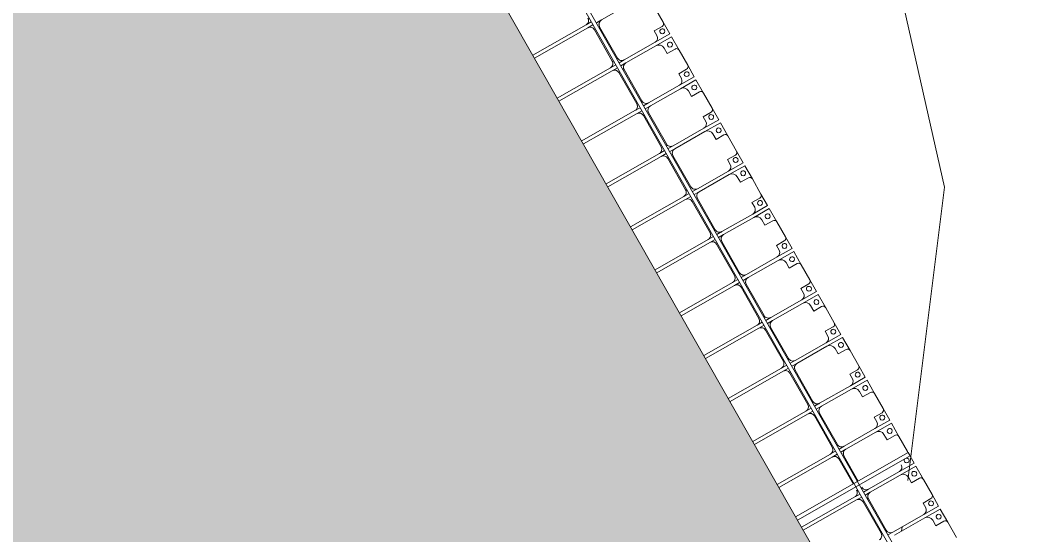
# Model space of a CAD drawing. Header units: millimetres. Extents: x -861324 to 439029, y -308065 to 694685.
# Drawn here: x -141140 to -131041, y 44172 to 49385 of the extents above; entities that cross this region are included whole.
import ezdxf

# ---------------------------------------------------------------- set-up
doc = ezdxf.new("R2010")
doc.units = ezdxf.units.MM
for name, color, linetype, lineweight in [('A-DETL-GENF', 92, 'Continuous', 9), ('A-DETL-THIN', 151, 'Continuous', 9), ('A-GENM', 13, 'Continuous', 9), ('C-TOPO-MINR', 7, 'Continuous', 9), ('S-BEAM', 12, 'Continuous', 9)]:
    doc.layers.add(name, color=color, linetype=linetype, lineweight=lineweight)

# ---------------------------------------------------------------- blocks, each defined once
blk = doc.blocks.new('Dải phao đi lại kèm đỡ invester - DẢI PHAO ĐI LẠI-15551-BỐ TRÍ BÈ PIN HỒ BẢN MÒNG')
at = {"layer": 'A-GENM', "color": 7}
for p, q in [((30588, 1312), (30412, 1312)), ((30618, 1190), (30618, 1282)), ((30882, 1282), (30882, 1190)), ((31088, 1312), (30912, 1312)), ((31118, 1190), (31118, 1282)), ((31382, 1282), (31382, 1190)), ((31588, 1312), (31412, 1312)), ((31618, 1190), (31618, 1282)), ((31882, 1282), (31882, 1190)), ((32088, 1312), (31912, 1312)), ((32118, 1190), (32118, 1282)), ((32382, 1282), (32382, 1190)), ((32588, 1312), (32412, 1312)), ((32618, 1190), (32618, 1282)), ((32882, 1282), (32882, 1190)), ((33088, 1312), (32912, 1312)), ((33118, 1190), (33118, 1282)), ((33382, 1282), (33382, 1190)), ((33588, 1312), (33412, 1312)), ((33618, 1190), (33618, 1282)), ((33882, 1282), (33882, 1190)), ((34088, 1312), (33912, 1312)), ((34118, 1190), (34118, 1282)), ((34382, 1282), (34382, 1190)), ((34588, 1312), (34412, 1312)), ((34618, 1190), (34618, 1282)), ((34882, 1282), (34882, 1190)), ((35088, 1312), (34912, 1312)), ((35118, 1190), (35118, 1282)), ((35382, 1282), (35382, 1190)), ((35588, 1312), (35412, 1312)), ((35882, 1282), (35882, 1190)), ((36088, 1312), (35912, 1312)), ((36118, 1190), (36118, 1282)), ((36382, 1282), (36382, 1190)), ((36588, 1312), (36412, 1312)), ((30258, 1130), (30258, 780)), ((30673, 1190), (30618, 1190)), ((30723, 780), (30723, 1140)), ((30758, 1130), (30758, 780)), ((30882, 1190), (30818, 1190)), ((31173, 1190), (31118, 1190)), ((31223, 780), (31223, 1140)), ((31258, 1130), (31258, 780)), ((31382, 1190), (31318, 1190)), ((31673, 1190), (31618, 1190)), ((31723, 780), (31723, 1140)), ((31758, 1130), (31758, 780)), ((31882, 1190), (31818, 1190)), ((32173, 1190), (32118, 1190)), ((32223, 780), (32223, 1140)), ((32258, 1130), (32258, 780)), ((32382, 1190), (32318, 1190)), ((32673, 1190), (32618, 1190)), ((32723, 780), (32723, 1140)), ((32758, 1130), (32758, 780)), ((32882, 1190), (32818, 1190)), ((33173, 1190), (33118, 1190)), ((33223, 780), (33223, 1140)), ((33258, 1130), (33258, 780)), ((33382, 1190), (33318, 1190)), ((33673, 1190), (33618, 1190)), ((33723, 780), (33723, 1140)), ((33758, 1130), (33758, 780)), ((33882, 1190), (33818, 1190)), ((34173, 1190), (34118, 1190)), ((34223, 780), (34223, 1140)), ((34258, 1130), (34258, 780)), ((34382, 1190), (34318, 1190)), ((34673, 1190), (34618, 1190)), ((34723, 780), (34723, 1140)), ((34758, 1130), (34758, 780)), ((34882, 1190), (34818, 1190)), ((35173, 1190), (35118, 1190)), ((35223, 780), (35223, 1140)), ((35258, 1130), (35258, 780)), ((35382, 1190), (35318, 1190)), ((35723, 780), (35723, 1140)), ((35758, 1130), (35758, 780)), ((35882, 1190), (35818, 1190)), ((36173, 1190), (36118, 1190)), ((36223, 780), (36223, 1140)), ((36258, 1130), (36258, 780)), ((36382, 1190), (36318, 1190)), ((30258, 721), (30258, 780)), ((30308, 730), (30673, 730)), ((30723, 780), (30723, 721)), ((30758, 721), (30758, 780)), ((30808, 730), (31173, 730)), ((31223, 780), (31223, 721)), ((31258, 721), (31258, 780)), ((31308, 730), (31673, 730)), ((31723, 780), (31723, 721)), ((31758, 721), (31758, 780)), ((31808, 730), (32173, 730)), ((32223, 780), (32223, 721)), ((32258, 721), (32258, 780)), ((32308, 730), (32673, 730)), ((32723, 780), (32723, 721)), ((32758, 721), (32758, 780)), ((32808, 730), (33173, 730)), ((33223, 780), (33223, 721)), ((33258, 721), (33258, 780)), ((33308, 730), (33673, 730)), ((33723, 780), (33723, 721)), ((33758, 721), (33758, 780)), ((33808, 730), (34173, 730)), ((34223, 780), (34223, 721)), ((34258, 721), (34258, 780)), ((34308, 730), (34673, 730)), ((34723, 780), (34723, 721)), ((34758, 721), (34758, 780)), ((34808, 730), (35173, 730)), ((35223, 780), (35223, 721)), ((35258, 721), (35258, 780)), ((35308, 730), (35600, 730)), ((35723, 780), (35723, 721)), ((35758, 721), (35758, 780)), ((35808, 730), (36173, 730)), ((36223, 780), (36223, 721)), ((30223, 681), (30223, 620)), ((30223, 0), (30223, 620)), ((30258, 620), (30258, 681)), ((30258, 620), (30258, 0)), ((30673, 670), (30308, 670)), ((30723, 681), (30723, 620)), ((30723, 0), (30723, 620)), ((30758, 620), (30758, 681)), ((30758, 620), (30758, 0)), ((31173, 670), (30808, 670)), ((31223, 681), (31223, 620)), ((31223, 0), (31223, 620)), ((31258, 620), (31258, 681)), ((31258, 620), (31258, 0)), ((31673, 670), (31308, 670)), ((31723, 681), (31723, 620)), ((31723, 0), (31723, 620)), ((31758, 620), (31758, 681)), ((31758, 620), (31758, 0)), ((32173, 670), (31808, 670)), ((32223, 681), (32223, 620)), ((32223, 0), (32223, 620)), ((32258, 620), (32258, 681)), ((32258, 620), (32258, 0)), ((32673, 670), (32308, 670)), ((32723, 681), (32723, 620)), ((32723, 0), (32723, 620)), ((32758, 620), (32758, 681)), ((32758, 620), (32758, 0)), ((33173, 670), (32808, 670)), ((33223, 681), (33223, 620)), ((33223, 0), (33223, 620)), ((33258, 620), (33258, 681)), ((33258, 620), (33258, 0)), ((33673, 670), (33308, 670)), ((33723, 681), (33723, 620)), ((33723, 0), (33723, 620)), ((33758, 620), (33758, 681)), ((33758, 620), (33758, 0)), ((34173, 670), (33808, 670)), ((34223, 681), (34223, 620)), ((34223, 0), (34223, 620)), ((34258, 620), (34258, 681)), ((34258, 620), (34258, 0)), ((34673, 670), (34308, 670)), ((34723, 681), (34723, 620)), ((34723, 0), (34723, 620)), ((34758, 620), (34758, 681)), ((34758, 620), (34758, 0)), ((35173, 670), (34808, 670)), ((35223, 681), (35223, 630)), ((35223, 0), (35223, 620)), ((35258, 620), (35258, 681)), ((35258, 620), (35258, 0)), ((35600, 670), (35308, 670)), ((35723, 681), (35723, 620)), ((35723, 0), (35723, 620)), ((35758, 620), (35758, 681)), ((35758, 620), (35758, 0)), ((36173, 670), (35808, 670))]:
    blk.add_line(p, q, dxfattribs=at)
at = {"layer": 'A-GENM', "color": 9}
for p, q in [((30588, 1312), (30723, 1312)), ((30723, 1312), (30588, 1312)), ((30618, 1282), (30618, 1190)), ((30618, 1282), (30618, 1190)), ((30618, 1190), (30618, 1282)), ((30723, 1312), (30723, 1140)), ((30723, 1140), (30723, 1312)), ((30758, 1312), (30912, 1312)), ((30758, 1130), (30758, 1312)), ((30758, 1312), (30758, 1130)), ((30912, 1312), (30758, 1312)), ((30882, 1190), (30882, 1282)), ((30882, 1190), (30882, 1282)), ((30882, 1282), (30882, 1190)), ((31088, 1312), (31223, 1312)), ((31223, 1312), (31088, 1312)), ((31118, 1282), (31118, 1190)), ((31118, 1282), (31118, 1190)), ((31118, 1190), (31118, 1282)), ((31223, 1312), (31223, 1140)), ((31223, 1140), (31223, 1312)), ((31258, 1312), (31412, 1312)), ((31258, 1130), (31258, 1312)), ((31258, 1312), (31258, 1130)), ((31412, 1312), (31258, 1312)), ((31382, 1190), (31382, 1282)), ((31382, 1190), (31382, 1282)), ((31382, 1282), (31382, 1190)), ((31588, 1312), (31723, 1312)), ((31723, 1312), (31588, 1312)), ((31618, 1282), (31618, 1190)), ((31618, 1282), (31618, 1190)), ((31618, 1190), (31618, 1282)), ((31723, 1312), (31723, 1140)), ((31723, 1140), (31723, 1312)), ((31758, 1312), (31912, 1312)), ((31758, 1130), (31758, 1312)), ((31758, 1312), (31758, 1130)), ((31912, 1312), (31758, 1312)), ((31882, 1190), (31882, 1282)), ((31882, 1190), (31882, 1282)), ((31882, 1282), (31882, 1190)), ((32088, 1312), (32223, 1312)), ((32223, 1312), (32088, 1312)), ((32118, 1282), (32118, 1190)), ((32118, 1282), (32118, 1190)), ((32118, 1190), (32118, 1282)), ((32223, 1312), (32223, 1140)), ((32223, 1140), (32223, 1312)), ((32258, 1312), (32412, 1312)), ((32258, 1130), (32258, 1312)), ((32258, 1312), (32258, 1130)), ((32412, 1312), (32258, 1312)), ((32382, 1190), (32382, 1282)), ((32382, 1190), (32382, 1282)), ((32382, 1282), (32382, 1190)), ((32588, 1312), (32723, 1312)), ((32723, 1312), (32588, 1312)), ((32618, 1282), (32618, 1190)), ((32618, 1282), (32618, 1190)), ((32618, 1190), (32618, 1282)), ((32723, 1312), (32723, 1140)), ((32723, 1140), (32723, 1312)), ((32758, 1312), (32912, 1312)), ((32758, 1130), (32758, 1312)), ((32758, 1312), (32758, 1130)), ((32912, 1312), (32758, 1312)), ((32882, 1190), (32882, 1282)), ((32882, 1190), (32882, 1282)), ((32882, 1282), (32882, 1190)), ((33088, 1312), (33223, 1312)), ((33223, 1312), (33088, 1312)), ((33118, 1282), (33118, 1190)), ((33118, 1282), (33118, 1190)), ((33118, 1190), (33118, 1282)), ((33223, 1312), (33223, 1140)), ((33223, 1140), (33223, 1312)), ((33258, 1312), (33412, 1312)), ((33258, 1130), (33258, 1312)), ((33258, 1312), (33258, 1130)), ((33412, 1312), (33258, 1312)), ((33382, 1190), (33382, 1282)), ((33382, 1190), (33382, 1282)), ((33382, 1282), (33382, 1190)), ((33588, 1312), (33723, 1312)), ((33723, 1312), (33588, 1312)), ((33618, 1282), (33618, 1190)), ((33618, 1282), (33618, 1190)), ((33618, 1190), (33618, 1282)), ((33723, 1312), (33723, 1140)), ((33723, 1140), (33723, 1312)), ((33758, 1312), (33912, 1312)), ((33758, 1130), (33758, 1312)), ((33758, 1312), (33758, 1130)), ((33912, 1312), (33758, 1312)), ((33882, 1190), (33882, 1282)), ((33882, 1190), (33882, 1282)), ((33882, 1282), (33882, 1190)), ((34088, 1312), (34223, 1312)), ((34223, 1312), (34088, 1312)), ((34118, 1282), (34118, 1190)), ((34118, 1282), (34118, 1190)), ((34118, 1190), (34118, 1282)), ((34223, 1312), (34223, 1140)), ((34223, 1140), (34223, 1312)), ((34258, 1312), (34412, 1312)), ((34258, 1130), (34258, 1312)), ((34258, 1312), (34258, 1130)), ((34412, 1312), (34258, 1312)), ((34382, 1190), (34382, 1282)), ((34382, 1190), (34382, 1282)), ((34382, 1282), (34382, 1190)), ((34588, 1312), (34723, 1312)), ((34723, 1312), (34588, 1312)), ((34618, 1282), (34618, 1190)), ((34618, 1282), (34618, 1190)), ((34618, 1190), (34618, 1282)), ((34723, 1312), (34723, 1140)), ((34723, 1140), (34723, 1312)), ((34758, 1312), (34912, 1312)), ((34758, 1130), (34758, 1312)), ((34758, 1312), (34758, 1130)), ((34912, 1312), (34758, 1312)), ((34882, 1190), (34882, 1282)), ((34882, 1190), (34882, 1282)), ((34882, 1282), (34882, 1190)), ((35088, 1312), (35223, 1312)), ((35223, 1312), (35088, 1312)), ((35118, 1282), (35118, 1190)), ((35118, 1282), (35118, 1190)), ((35118, 1190), (35118, 1282)), ((35223, 1312), (35223, 1140)), ((35223, 1140), (35223, 1312)), ((35258, 1312), (35412, 1312)), ((35258, 1130), (35258, 1312)), ((35258, 1312), (35258, 1130)), ((35412, 1312), (35258, 1312)), ((35382, 1190), (35382, 1282)), ((35382, 1190), (35382, 1282)), ((35382, 1282), (35382, 1190)), ((35640, 1312), (35723, 1312)), ((35723, 1312), (35640, 1312)), ((35723, 1312), (35723, 1140)), ((35723, 1140), (35723, 1312)), ((35758, 1312), (35912, 1312)), ((35758, 1130), (35758, 1312)), ((35758, 1312), (35758, 1130)), ((35912, 1312), (35758, 1312)), ((35882, 1190), (35882, 1282)), ((35882, 1190), (35882, 1282)), ((35882, 1282), (35882, 1190)), ((36088, 1312), (36223, 1312)), ((36223, 1312), (36088, 1312)), ((36118, 1282), (36118, 1190)), ((36118, 1282), (36118, 1190)), ((36118, 1190), (36118, 1282)), ((36223, 1312), (36223, 1140)), ((36223, 1140), (36223, 1312)), ((36258, 1312), (36412, 1312)), ((36258, 1130), (36258, 1312)), ((36258, 1312), (36258, 1130)), ((36412, 1312), (36258, 1312)), ((36382, 1190), (36382, 1282)), ((36382, 1190), (36382, 1282)), ((36382, 1282), (36382, 1190)), ((30618, 1190), (30673, 1190)), ((30618, 1190), (30673, 1190)), ((30673, 1190), (30618, 1190)), ((30818, 1190), (30882, 1190)), ((30818, 1190), (30882, 1190)), ((30882, 1190), (30818, 1190)), ((31118, 1190), (31173, 1190)), ((31118, 1190), (31173, 1190)), ((31173, 1190), (31118, 1190)), ((31318, 1190), (31382, 1190)), ((31318, 1190), (31382, 1190)), ((31382, 1190), (31318, 1190)), ((31618, 1190), (31673, 1190)), ((31618, 1190), (31673, 1190)), ((31673, 1190), (31618, 1190)), ((31818, 1190), (31882, 1190)), ((31818, 1190), (31882, 1190)), ((31882, 1190), (31818, 1190)), ((32118, 1190), (32173, 1190)), ((32118, 1190), (32173, 1190)), ((32173, 1190), (32118, 1190)), ((32318, 1190), (32382, 1190)), ((32318, 1190), (32382, 1190)), ((32382, 1190), (32318, 1190)), ((32618, 1190), (32673, 1190)), ((32618, 1190), (32673, 1190)), ((32673, 1190), (32618, 1190)), ((32818, 1190), (32882, 1190)), ((32818, 1190), (32882, 1190)), ((32882, 1190), (32818, 1190)), ((33118, 1190), (33173, 1190)), ((33118, 1190), (33173, 1190)), ((33173, 1190), (33118, 1190)), ((33318, 1190), (33382, 1190)), ((33318, 1190), (33382, 1190)), ((33382, 1190), (33318, 1190)), ((33618, 1190), (33673, 1190)), ((33618, 1190), (33673, 1190)), ((33673, 1190), (33618, 1190)), ((33818, 1190), (33882, 1190)), ((33818, 1190), (33882, 1190)), ((33882, 1190), (33818, 1190)), ((34118, 1190), (34173, 1190)), ((34118, 1190), (34173, 1190)), ((34173, 1190), (34118, 1190)), ((34318, 1190), (34382, 1190)), ((34318, 1190), (34382, 1190)), ((34382, 1190), (34318, 1190)), ((34618, 1190), (34673, 1190)), ((34618, 1190), (34673, 1190)), ((34673, 1190), (34618, 1190)), ((34818, 1190), (34882, 1190)), ((34818, 1190), (34882, 1190)), ((34882, 1190), (34818, 1190)), ((35118, 1190), (35173, 1190)), ((35118, 1190), (35173, 1190)), ((35173, 1190), (35118, 1190)), ((35318, 1190), (35382, 1190)), ((35318, 1190), (35382, 1190)), ((35382, 1190), (35318, 1190)), ((35818, 1190), (35882, 1190)), ((35818, 1190), (35882, 1190)), ((35882, 1190), (35818, 1190)), ((36118, 1190), (36173, 1190)), ((36118, 1190), (36173, 1190)), ((36173, 1190), (36118, 1190)), ((36318, 1190), (36382, 1190)), ((36318, 1190), (36382, 1190)), ((36382, 1190), (36318, 1190)), ((30258, 721), (30258, 780)), ((30723, 780), (30723, 721)), ((30758, 721), (30758, 780)), ((31223, 780), (31223, 721)), ((31258, 721), (31258, 780)), ((31723, 780), (31723, 721)), ((31758, 721), (31758, 780)), ((32223, 780), (32223, 721)), ((32258, 721), (32258, 780)), ((32723, 780), (32723, 721)), ((32758, 721), (32758, 780)), ((33223, 780), (33223, 721)), ((33258, 721), (33258, 780)), ((33723, 780), (33723, 721)), ((33758, 721), (33758, 780)), ((34223, 780), (34223, 721)), ((34258, 721), (34258, 780)), ((34723, 780), (34723, 721)), ((34758, 721), (34758, 780)), ((35223, 780), (35223, 721)), ((35258, 721), (35258, 780)), ((35723, 780), (35723, 721)), ((35758, 721), (35758, 780)), ((36223, 780), (36223, 721)), ((30223, 681), (30223, 620)), ((30258, 620), (30258, 681)), ((30723, 681), (30723, 620)), ((30758, 620), (30758, 681)), ((31223, 681), (31223, 620)), ((31258, 620), (31258, 681)), ((31723, 681), (31723, 620)), ((31758, 620), (31758, 681)), ((32223, 681), (32223, 620)), ((32258, 620), (32258, 681)), ((32723, 681), (32723, 620)), ((32758, 620), (32758, 681)), ((33223, 681), (33223, 620)), ((33258, 620), (33258, 681)), ((33723, 681), (33723, 620)), ((33758, 620), (33758, 681)), ((34223, 681), (34223, 620)), ((34258, 620), (34258, 681)), ((34723, 681), (34723, 620)), ((34758, 620), (34758, 681)), ((35223, 681), (35223, 630)), ((35258, 620), (35258, 681)), ((35723, 681), (35723, 620)), ((35758, 620), (35758, 681))]:
    blk.add_line(p, q, dxfattribs=at)
at = {"layer": 'A-GENM', "color": 7}
for centre, radius, start, end in [((30588, 1282), 30, 360, 90), ((30912, 1282), 30, 90, 180), ((31088, 1282), 30, 360, 90), ((31412, 1282), 30, 90, 180), ((31588, 1282), 30, 360, 90), ((31912, 1282), 30, 90, 180), ((32088, 1282), 30, 360, 90), ((32412, 1282), 30, 90, 180), ((32588, 1282), 30, 360, 90), ((32912, 1282), 30, 90, 180), ((33088, 1282), 30, 360, 90), ((33412, 1282), 30, 90, 180), ((33588, 1282), 30, 360, 90), ((33912, 1282), 30, 90, 180), ((34088, 1282), 30, 360, 90), ((34412, 1282), 30, 90, 180), ((34588, 1282), 30, 360, 90), ((34912, 1282), 30, 90, 180), ((35088, 1282), 30, 360, 90), ((35412, 1282), 30, 90, 180), ((35588, 1282), 30, 60, 90), ((35912, 1282), 30, 90, 180), ((36088, 1282), 30, 360, 90), ((36412, 1282), 30, 90, 180), ((30673, 1140), 50, 0, 90), ((30818, 1130), 60, 90, 180), ((31173, 1140), 50, 0, 90), ((31318, 1130), 60, 90, 180), ((31673, 1140), 50, 0, 90), ((31818, 1130), 60, 90, 180), ((32173, 1140), 50, 0, 90), ((32318, 1130), 60, 90, 180), ((32673, 1140), 50, 0, 90), ((32818, 1130), 60, 90, 180), ((33173, 1140), 50, 0, 90), ((33318, 1130), 60, 90, 180), ((33673, 1140), 50, 0, 90), ((33818, 1130), 60, 90, 180), ((34173, 1140), 50, 0, 90), ((34318, 1130), 60, 90, 180), ((34673, 1140), 50, 0, 90), ((34818, 1130), 60, 90, 180), ((35173, 1140), 50, 0, 90), ((35318, 1130), 60, 90, 180), ((35673, 1140), 50, 0, 90), ((35818, 1130), 60, 90, 180), ((36173, 1140), 50, 0, 90), ((36318, 1130), 60, 90, 180), ((30308, 780), 50, 180, 270), ((30308, 780), 50, 210, 270), ((30673, 780), 50, 270, 0), ((30673, 780), 50, 300, 0), ((30808, 780), 50, 180, 270), ((30808, 780), 50, 210, 270), ((31173, 780), 50, 270, 0), ((31173, 780), 50, 300, 0), ((31308, 780), 50, 180, 270), ((31308, 780), 50, 210, 270), ((31673, 780), 50, 270, 0), ((31673, 780), 50, 300, 0), ((31808, 780), 50, 180, 270), ((31808, 780), 50, 210, 270), ((32173, 780), 50, 270, 0), ((32173, 780), 50, 300, 0), ((32308, 780), 50, 180, 270), ((32308, 780), 50, 210, 270), ((32673, 780), 50, 270, 0), ((32673, 780), 50, 300, 0), ((32808, 780), 50, 180, 270), ((32808, 780), 50, 210, 270), ((33173, 780), 50, 270, 0), ((33173, 780), 50, 300, 0), ((33308, 780), 50, 180, 270), ((33308, 780), 50, 210, 270), ((33673, 780), 50, 270, 0), ((33673, 780), 50, 300, 0), ((33808, 780), 50, 180, 270), ((33808, 780), 50, 210, 270), ((34173, 780), 50, 270, 0), ((34173, 780), 50, 300, 0), ((34308, 780), 50, 180, 270), ((34308, 780), 50, 210, 270), ((34673, 780), 50, 270, 0), ((34673, 780), 50, 300, 0), ((34808, 780), 50, 180, 270), ((34808, 780), 50, 210, 270), ((35173, 780), 50, 270, 0), ((35173, 780), 50, 300, 0), ((35308, 780), 50, 180, 270), ((35308, 780), 50, 210, 270), ((35673, 780), 50, 270, 0), ((35673, 780), 50, 300, 0), ((35808, 780), 50, 180, 270), ((35808, 780), 50, 210, 270), ((36173, 780), 50, 270, 0), ((36173, 780), 50, 300, 0), ((30173, 620), 50, 360, 90), ((30173, 620), 50, 30, 90), ((30308, 620), 50, 90, 180), ((30308, 620), 50, 120, 180), ((30673, 620), 50, 360, 90), ((30673, 620), 50, 30, 90), ((30808, 620), 50, 90, 180), ((30808, 620), 50, 120, 180), ((31173, 620), 50, 360, 90), ((31173, 620), 50, 30, 90), ((31308, 620), 50, 90, 180), ((31308, 620), 50, 120, 180), ((31673, 620), 50, 360, 90), ((31673, 620), 50, 30, 90), ((31808, 620), 50, 90, 180), ((31808, 620), 50, 120, 180), ((32173, 620), 50, 360, 90), ((32173, 620), 50, 30, 90), ((32308, 620), 50, 90, 180), ((32308, 620), 50, 120, 180), ((32673, 620), 50, 360, 90), ((32673, 620), 50, 30, 90), ((32808, 620), 50, 90, 180), ((32808, 620), 50, 120, 180), ((33173, 620), 50, 360, 90), ((33173, 620), 50, 30, 90), ((33308, 620), 50, 90, 180), ((33308, 620), 50, 120, 180), ((33673, 620), 50, 360, 90), ((33673, 620), 50, 30, 90), ((33808, 620), 50, 90, 180), ((33808, 620), 50, 120, 180), ((34173, 620), 50, 360, 90), ((34173, 620), 50, 30, 90), ((34308, 620), 50, 90, 180), ((34308, 620), 50, 120, 180), ((34673, 620), 50, 360, 90), ((34673, 620), 50, 30, 90), ((34808, 620), 50, 90, 180), ((34808, 620), 50, 120, 180), ((35173, 620), 50, 360, 90), ((35173, 620), 50, 30, 90), ((35308, 620), 50, 90, 180), ((35308, 620), 50, 120, 180), ((35673, 620), 50, 360, 90), ((35673, 620), 50, 30, 90), ((35808, 620), 50, 90, 180), ((35808, 620), 50, 120, 180), ((36173, 620), 50, 360, 90), ((36173, 620), 50, 30, 90)]:
    blk.add_arc(centre, radius, start, end, dxfattribs=at)
at = {"layer": 'A-GENM', "color": 9}
for centre, radius, start, end in [((30588, 1282), 30, 0, 90), ((30588, 1282), 30, 360, 90), ((30588, 1282), 30, 360, 90), ((30662, 1259), 25, 90, 270), ((30662, 1259), 25, 90, 270), ((30662, 1259), 25, 270, 90), ((30662, 1259), 25, 270, 90), ((30817, 1259), 25, 90, 270), ((30817, 1259), 25, 90, 270), ((30817, 1259), 25, 270, 90), ((30817, 1259), 25, 270, 90), ((30912, 1282), 30, 90, 180), ((30912, 1282), 30, 90, 180), ((30912, 1282), 30, 90, 180), ((31088, 1282), 30, 0, 90), ((31088, 1282), 30, 360, 90), ((31088, 1282), 30, 360, 90), ((31162, 1259), 25, 90, 270), ((31162, 1259), 25, 90, 270), ((31162, 1259), 25, 270, 90), ((31162, 1259), 25, 270, 90), ((31317, 1259), 25, 90, 270), ((31317, 1259), 25, 90, 270), ((31317, 1259), 25, 270, 90), ((31317, 1259), 25, 270, 90), ((31412, 1282), 30, 90, 180), ((31412, 1282), 30, 90, 180), ((31412, 1282), 30, 90, 180), ((31588, 1282), 30, 0, 90), ((31588, 1282), 30, 360, 90), ((31588, 1282), 30, 360, 90), ((31662, 1259), 25, 90, 270), ((31662, 1259), 25, 90, 270), ((31662, 1259), 25, 270, 90), ((31662, 1259), 25, 270, 90), ((31817, 1259), 25, 90, 270), ((31817, 1259), 25, 90, 270), ((31817, 1259), 25, 270, 90), ((31817, 1259), 25, 270, 90), ((31912, 1282), 30, 90, 180), ((31912, 1282), 30, 90, 180), ((31912, 1282), 30, 90, 180), ((32088, 1282), 30, 0, 90), ((32088, 1282), 30, 360, 90), ((32088, 1282), 30, 360, 90), ((32162, 1259), 25, 90, 270), ((32162, 1259), 25, 90, 270), ((32162, 1259), 25, 270, 90), ((32162, 1259), 25, 270, 90), ((32317, 1259), 25, 90, 270), ((32317, 1259), 25, 90, 270), ((32317, 1259), 25, 270, 90), ((32317, 1259), 25, 270, 90), ((32412, 1282), 30, 90, 180), ((32412, 1282), 30, 90, 180), ((32412, 1282), 30, 90, 180), ((32588, 1282), 30, 0, 90), ((32588, 1282), 30, 360, 90), ((32588, 1282), 30, 360, 90), ((32662, 1259), 25, 90, 270), ((32662, 1259), 25, 90, 270), ((32662, 1259), 25, 270, 90), ((32662, 1259), 25, 270, 90), ((32817, 1259), 25, 90, 270), ((32817, 1259), 25, 90, 270), ((32817, 1259), 25, 270, 90), ((32817, 1259), 25, 270, 90), ((32912, 1282), 30, 90, 180), ((32912, 1282), 30, 90, 180), ((32912, 1282), 30, 90, 180), ((33088, 1282), 30, 0, 90), ((33088, 1282), 30, 360, 90), ((33088, 1282), 30, 360, 90), ((33162, 1259), 25, 90, 270), ((33162, 1259), 25, 90, 270), ((33162, 1259), 25, 270, 90), ((33162, 1259), 25, 270, 90), ((33317, 1259), 25, 90, 270), ((33317, 1259), 25, 90, 270), ((33317, 1259), 25, 270, 90), ((33317, 1259), 25, 270, 90), ((33412, 1282), 30, 90, 180), ((33412, 1282), 30, 90, 180), ((33412, 1282), 30, 90, 180), ((33588, 1282), 30, 0, 90), ((33588, 1282), 30, 360, 90), ((33588, 1282), 30, 360, 90), ((33662, 1259), 25, 90, 270), ((33662, 1259), 25, 90, 270), ((33662, 1259), 25, 270, 90), ((33662, 1259), 25, 270, 90), ((33817, 1259), 25, 90, 270), ((33817, 1259), 25, 90, 270), ((33817, 1259), 25, 270, 90), ((33817, 1259), 25, 270, 90), ((33912, 1282), 30, 90, 180), ((33912, 1282), 30, 90, 180), ((33912, 1282), 30, 90, 180), ((34088, 1282), 30, 0, 90), ((34088, 1282), 30, 360, 90), ((34088, 1282), 30, 360, 90), ((34162, 1259), 25, 90, 270), ((34162, 1259), 25, 90, 270), ((34162, 1259), 25, 270, 90), ((34162, 1259), 25, 270, 90), ((34317, 1259), 25, 90, 270), ((34317, 1259), 25, 90, 270), ((34317, 1259), 25, 270, 90), ((34317, 1259), 25, 270, 90), ((34412, 1282), 30, 90, 180), ((34412, 1282), 30, 90, 180), ((34412, 1282), 30, 90, 180), ((34588, 1282), 30, 0, 90), ((34588, 1282), 30, 360, 90), ((34588, 1282), 30, 360, 90), ((34662, 1259), 25, 90, 270), ((34662, 1259), 25, 90, 270), ((34662, 1259), 25, 270, 90), ((34662, 1259), 25, 270, 90), ((34817, 1259), 25, 90, 270), ((34817, 1259), 25, 90, 270), ((34817, 1259), 25, 270, 90), ((34817, 1259), 25, 270, 90), ((34912, 1282), 30, 90, 180), ((34912, 1282), 30, 90, 180), ((34912, 1282), 30, 90, 180), ((35088, 1282), 30, 0, 90), ((35088, 1282), 30, 360, 90), ((35088, 1282), 30, 360, 90), ((35162, 1259), 25, 90, 270), ((35162, 1259), 25, 90, 270), ((35162, 1259), 25, 270, 90), ((35162, 1259), 25, 270, 90), ((35317, 1259), 25, 90, 270), ((35317, 1259), 25, 90, 270), ((35317, 1259), 25, 270, 90), ((35317, 1259), 25, 270, 90), ((35412, 1282), 30, 90, 180), ((35412, 1282), 30, 90, 180), ((35412, 1282), 30, 90, 180), ((35588, 1282), 30, 60, 90), ((35588, 1282), 30, 60, 90), ((35588, 1282), 30, 60, 90), ((35662, 1259), 25, 90, 150), ((35662, 1259), 25, 90, 150), ((35662, 1259), 25, 210, 270), ((35662, 1259), 25, 210, 270), ((35662, 1259), 25, 270, 90), ((35662, 1259), 25, 270, 90), ((35817, 1259), 25, 90, 270), ((35817, 1259), 25, 90, 270), ((35817, 1259), 25, 270, 90), ((35817, 1259), 25, 270, 90), ((35912, 1282), 30, 90, 180), ((35912, 1282), 30, 90, 180), ((35912, 1282), 30, 90, 180), ((36088, 1282), 30, 0, 90), ((36088, 1282), 30, 360, 90), ((36088, 1282), 30, 360, 90), ((36162, 1259), 25, 90, 270), ((36162, 1259), 25, 90, 270), ((36162, 1259), 25, 270, 90), ((36162, 1259), 25, 270, 90), ((36317, 1259), 25, 90, 270), ((36317, 1259), 25, 90, 270), ((36317, 1259), 25, 270, 90), ((36317, 1259), 25, 270, 90), ((36412, 1282), 30, 90, 180), ((36412, 1282), 30, 90, 180), ((36412, 1282), 30, 90, 180), ((30673, 1140), 50, 0, 90), ((30673, 1140), 50, 0, 90), ((30673, 1140), 50, 0, 90), ((30818, 1130), 60, 90, 180), ((30818, 1130), 60, 90, 180), ((30818, 1130), 60, 90, 180), ((31173, 1140), 50, 0, 90), ((31173, 1140), 50, 0, 90), ((31173, 1140), 50, 0, 90), ((31318, 1130), 60, 90, 180), ((31318, 1130), 60, 90, 180), ((31318, 1130), 60, 90, 180), ((31673, 1140), 50, 0, 90), ((31673, 1140), 50, 0, 90), ((31673, 1140), 50, 0, 90), ((31818, 1130), 60, 90, 180), ((31818, 1130), 60, 90, 180), ((31818, 1130), 60, 90, 180), ((32173, 1140), 50, 0, 90), ((32173, 1140), 50, 0, 90), ((32173, 1140), 50, 0, 90), ((32318, 1130), 60, 90, 180), ((32318, 1130), 60, 90, 180), ((32318, 1130), 60, 90, 180), ((32673, 1140), 50, 0, 90), ((32673, 1140), 50, 0, 90), ((32673, 1140), 50, 0, 90), ((32818, 1130), 60, 90, 180), ((32818, 1130), 60, 90, 180), ((32818, 1130), 60, 90, 180), ((33173, 1140), 50, 0, 90), ((33173, 1140), 50, 0, 90), ((33173, 1140), 50, 0, 90), ((33318, 1130), 60, 90, 180), ((33318, 1130), 60, 90, 180), ((33318, 1130), 60, 90, 180), ((33673, 1140), 50, 0, 90), ((33673, 1140), 50, 0, 90), ((33673, 1140), 50, 0, 90), ((33818, 1130), 60, 90, 180), ((33818, 1130), 60, 90, 180), ((33818, 1130), 60, 90, 180), ((34173, 1140), 50, 0, 90), ((34173, 1140), 50, 0, 90), ((34173, 1140), 50, 0, 90), ((34318, 1130), 60, 90, 180), ((34318, 1130), 60, 90, 180), ((34318, 1130), 60, 90, 180), ((34673, 1140), 50, 0, 90), ((34673, 1140), 50, 0, 90), ((34673, 1140), 50, 0, 90), ((34818, 1130), 60, 90, 180), ((34818, 1130), 60, 90, 180), ((34818, 1130), 60, 90, 180), ((35173, 1140), 50, 0, 90), ((35173, 1140), 50, 0, 90), ((35173, 1140), 50, 0, 90), ((35318, 1130), 60, 90, 180), ((35318, 1130), 60, 90, 180), ((35318, 1130), 60, 90, 180), ((35673, 1140), 50, 0, 90), ((35673, 1140), 50, 0, 90), ((35673, 1140), 50, 0, 90), ((35818, 1130), 60, 90, 180), ((35818, 1130), 60, 90, 180), ((35818, 1130), 60, 90, 180), ((36173, 1140), 50, 0, 90), ((36173, 1140), 50, 0, 90), ((36173, 1140), 50, 0, 90), ((36318, 1130), 60, 90, 180), ((36318, 1130), 60, 90, 180), ((36318, 1130), 60, 90, 180)]:
    blk.add_arc(centre, radius, start, end, dxfattribs=at)
blk = doc.blocks.new('Dầm C52 - Dầm C52-18760-BỐ TRÍ BÈ PIN HỒ BẢN MÒNG')
at = {"layer": 'S-BEAM', "color": 7}
for p, q in [((-74474.317946, 20), (74474.317946, 20)), ((74474.317946, -20), (-74474.317946, -20))]:
    blk.add_line(p, q, dxfattribs=at)
blk = doc.blocks.new('Dầm C52 - Hộp 40x60-V137-BỐ TRÍ BÈ PIN HỒ BẢN MÒNG')
at = {"layer": 'S-BEAM', "color": 7}
for p, q in [((-37711, -20), (-37711, 20)), ((-37711, 20), (-36399, 20)), ((-36399, -20), (-37711, -20))]:
    blk.add_line(p, q, dxfattribs=at)
blk = doc.blocks.new('HOBANMONG_BEPIN 5_rvt-1-BỐ TRÍ BÈ PIN HỒ BẢN MÒNG')
at = {"layer": 'A-GENM', "lineweight": 9, "rotation": 299.6620124026263}
blk.add_blockref('Dải phao đi lại kèm đỡ invester - DẢI PHAO ĐI LẠI-15551-BỐ TRÍ BÈ PIN HỒ BẢN MÒNG', (-150902, 75292), dxfattribs=at)
at = {"layer": 'S-BEAM', "lineweight": 9}
for name, p, rotation in [('Dầm C52 - Dầm C52-18760-BỐ TRÍ BÈ PIN HỒ BẢN MÒNG', (-113659, 11314), 119.6620124026264), ('Dầm C52 - Hộp 40x60-V137-BỐ TRÍ BÈ PIN HỒ BẢN MÒNG', (-164904, 26327), 209.6620124026261)]:
    blk.add_blockref(name, p, dxfattribs=dict(at, rotation=rotation))

msp = doc.modelspace()

# ---------------------------------------------------------------- hatches: boundary and pattern name
at = {"layer": 'A-DETL-GENF'}
msp.add_hatch(color=8, dxfattribs=at).paths.add_polyline_path([(-173162, -107703), (-77660, -53314), (-150902, 75292), (-214161, 39265), (-192387, 1031), (-224629, -17331), (-174040, -106161)])

# ---------------------------------------------------------------- linework, layer by layer
at = {"layer": 'A-DETL-THIN'}
msp.add_line((-77660, -53314), (-150902, 75292), dxfattribs=at)
at = {"layer": 'C-TOPO-MINR'}
for p, q in [((-131776, 47694), (-132869, 52528)), ((-132146, 44725), (-131776, 47694)), ((-132211, 44211), (-132205, 44255))]:
    msp.add_line(p, q, dxfattribs=at)

# ---------------------------------------------------------------- block references
at = {"lineweight": 5}
msp.add_blockref('HOBANMONG_BEPIN 5_rvt-1-BỐ TRÍ BÈ PIN HỒ BẢN MÒNG', (0, 0), dxfattribs=at)

doc.saveas('drawing.dxf')
